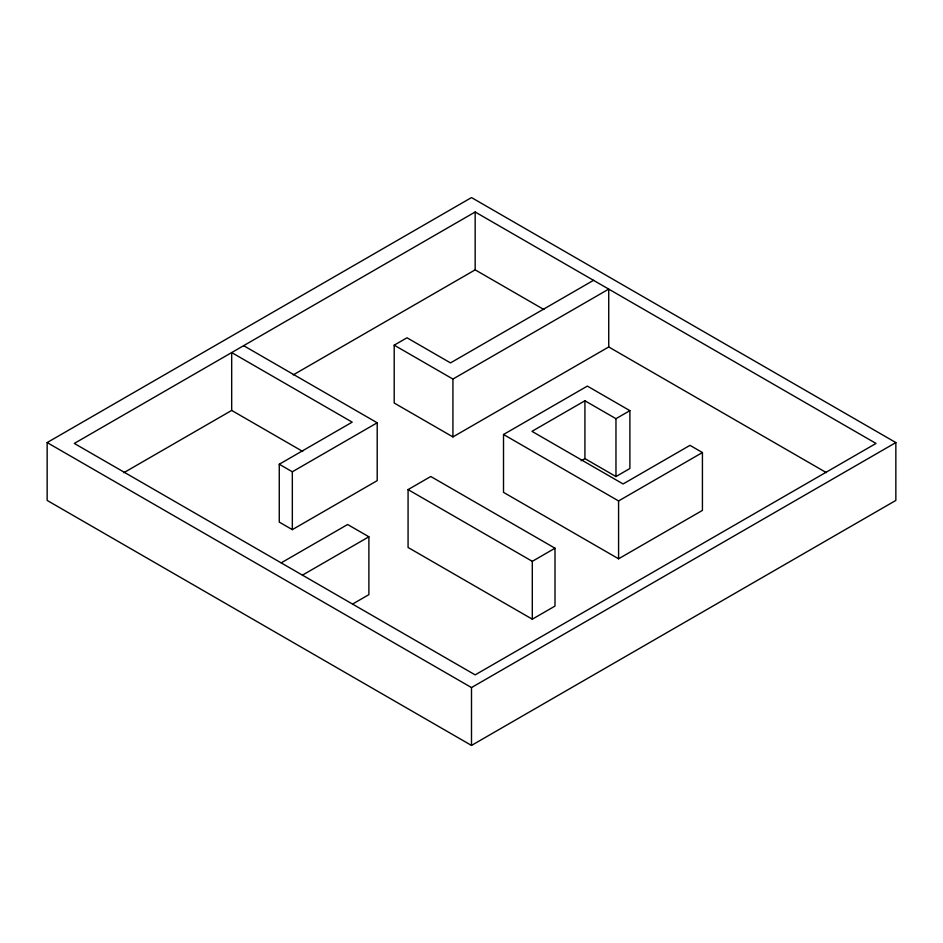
<?xml version="1.0" encoding="UTF-8"?>
<svg xmlns="http://www.w3.org/2000/svg" width="943" height="943" viewBox="0 0 943 943"><rect width="100%" height="100%" fill="white"/><g stroke="black" fill="none" stroke-linecap="round" stroke-linejoin="round"><path stroke-width="1.41" d="M47.15 442.573L471.5 197.57L895.85 442.573L895.85 500.427L471.5 745.43L47.15 500.427L47.15 442.573L471.5 687.565L895.85 442.573M475.166 211.998L74.297 443.434L475.166 674.87L876.023 443.434L475.166 211.998L475.166 269.851L293.238 374.89M123.792 472.714L231.683 410.429L302.715 451.438M826.386 472.632L608.73 346.965L452.923 436.927L394.198 403.026L394.198 345.162L406.987 337.783L450.506 362.902L593.524 280.33M243.624 345.668L377.2 422.782L377.2 480.647L292.33 529.636L279.269 522.104L279.269 464.239L352.187 422.146L231.683 352.564L231.683 410.429M279.269 464.239L292.33 471.783L377.2 422.782M394.198 345.162L452.923 379.062L608.73 289.112L608.73 346.965M281.179 562.865L347.625 524.508L368.89 536.779L368.89 594.644L352.599 604.05M408.071 489.606L430.774 476.498L555.003 548.213L555.003 606.078L532.3 619.186L408.071 547.47L408.071 489.606L532.3 561.333L555.003 548.213M629.889 410.653L615.968 418.692L584.919 400.775L531.97 431.34L623.111 483.959L689.981 445.344L702.429 452.534L702.429 510.399L618.584 558.798L503.515 492.364L503.515 434.499L587.359 386.1L629.889 410.653L629.889 468.518L615.968 476.557L584.919 458.628L581.136 460.809M302.444 575.147L368.89 536.779M503.515 434.499L618.584 500.945L702.429 452.534M475.166 269.851L543.887 309.528M618.584 500.945L618.584 558.798M615.968 418.692L615.968 476.557M584.919 400.775L584.919 458.628M532.3 561.333L532.3 619.186M471.5 687.565L471.5 745.43M452.923 379.062L452.923 436.927M292.33 471.783L292.33 529.636"/></g></svg>
